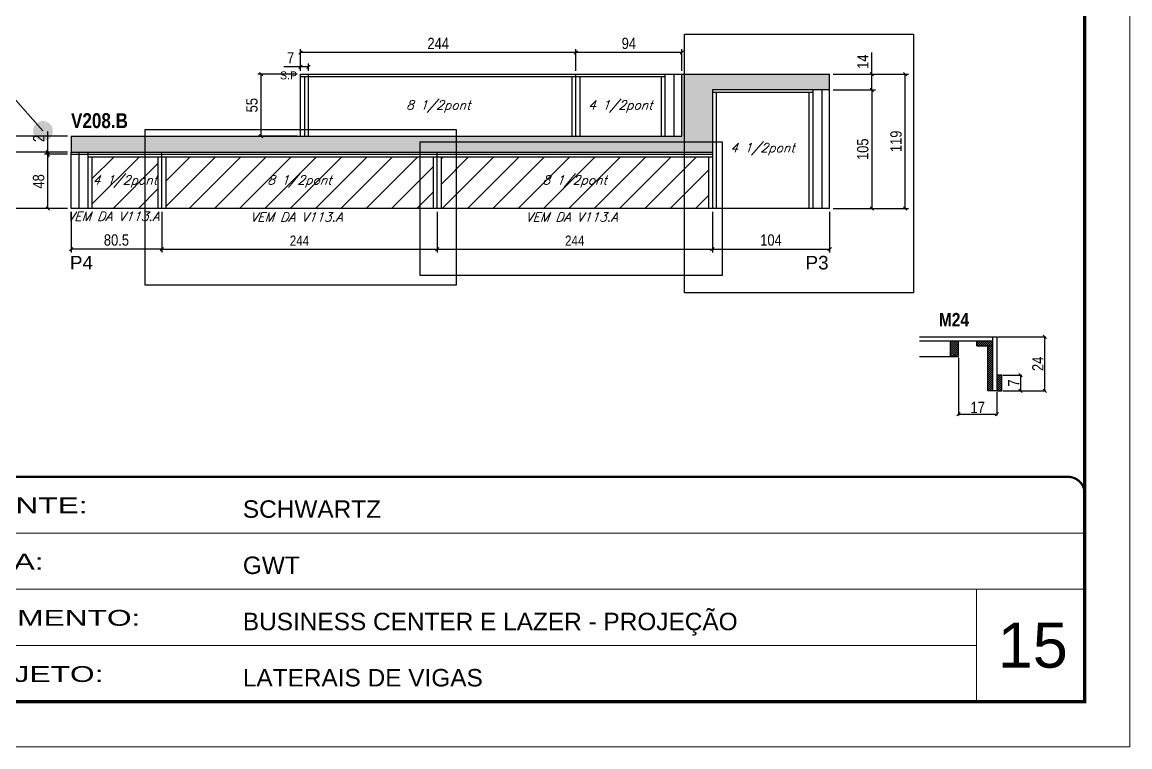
# Model space of a CAD drawing. Extents: x 2603 to 22413, y 1253 to 30260.
# Drawn here: x 6290 to 7271, y 25373 to 26015 of the extents above; entities that cross this region are included whole.
import ezdxf

# ---------------------------------------------------------------- set-up
doc = ezdxf.new("R2010")
doc.units = 0
doc.linetypes.add('CONTINUO', pattern=[0])
doc.linetypes.add('DASHED', pattern=[0.75, 0.5, -0.25])
for name, color, linetype in [('5', 5, 'Continuous'), ('COTA', 241, 'Continuous'), ('detalhes', 4, 'Continuous'), ('NOMENCLATURA', 7, 'Continuous'), ('Painéis', 200, 'Continuous'), ('SARR_2.2x10', 60, 'Continuous'), ('SARR_2.2x7', 40, 'Continuous'), ('SARR_3.5x7', 81, 'Continuous'), ('texto', 7, 'Continuous')]:
    doc.layers.add(name, color=color, linetype=linetype)
for name, color, linetype, lineweight in [('CARIMBO', 255, 'Continuous', 9), ('Folhas', 255, 'Continuous', 9), ('Hachura', 251, 'Continuous', 9), ('SARRAFO DE PRESSAO', 251, 'DASHED', 9)]:
    doc.layers.add(name, color=color, linetype=linetype, lineweight=lineweight)
doc.styles.add('ARIAL', font='arial.ttf')
doc.styles.add('COTA TECNICA', font='techl___.ttf', dxfattribs={"height": 10})
doc.styles.add('COTA TECNICA 2X', font='techl___.ttf', dxfattribs={"height": 10})
doc.styles.add('COTA TECNICA-50', font='techl___.ttf', dxfattribs={"height": 9})
doc.styles.add('Romans', font='romans.shx')
doc.styles.add('ROMAS860', font='ROMAS860.SHX')
doc.styles.get("Standard").update_dxf_attribs({"font": 'arial.ttf'})
doc.styles.add('TECNICA', font='techb___.ttf', dxfattribs={"height": 10})
doc.styles.add('Tecnologia', font='')
doc.styles.get('Tecnologia').set_extended_font_data('Forgotten Futurist')
doc.dimstyles.new('3x', dxfattribs={"dimtxt": 10, "dimasz": 5, "dimexe": 7, "dimexo": 5, "dimgap": 4, "dimtad": 1, "dimdec": 4, "dimlfac": 0.333333, "dimdsep": 46, "dimtxsty": 'Standard', "dimblk": 'DOT', "dimcen": 0.09, "dimclrd": 1, "dimclre": 1, "dimclrt": 2, "dimadec": 0, "dimazin": 2, "dimtfac": 1, "dimtdec": 4, "dimtmove": 0, "dimatfit": 3, "dimldrblk": 'DOT', "dimfxl": 1, "dimtolj": 1, "dimtzin": 0, "dimlwd": 9, "dimlwe": 9, "dimarcsym": 0})
doc.dimstyles.new('COTA PAINEL-50', dxfattribs={"dimtxt": 9, "dimasz": 3, "dimexe": 3, "dimexo": 3, "dimgap": 3, "dimtad": 1, "dimdec": 1, "dimzin": 12, "dimdsep": 46, "dimtxsty": 'COTA TECNICA-50', "dimblk1": 'OBLIQUE', "dimblk2": 'OBLIQUE', "dimsah": 1, "dimcen": 0.9, "dimclrd": 4, "dimclre": 4, "dimclrt": 240, "dimadec": 1, "dimazin": 3, "dimtfac": 1, "dimtdec": 1, "dimtmove": 0, "dimatfit": 3, "dimfxl": 1, "dimtolj": 1, "dimtzin": 12, "dimarcsym": 0})
doc.dimstyles.new('PAINEL', dxfattribs={"dimtxt": 10, "dimasz": 3, "dimexe": 3, "dimexo": 3, "dimgap": 3, "dimtad": 1, "dimdec": 1, "dimzin": 12, "dimdsep": 46, "dimtxsty": 'COTA TECNICA', "dimblk1": 'OBLIQUE', "dimblk2": 'OBLIQUE', "dimsah": 1, "dimcen": 0.9, "dimclrd": 4, "dimclre": 4, "dimclrt": 240, "dimadec": 1, "dimazin": 3, "dimtfac": 1, "dimtdec": 1, "dimtmove": 0, "dimatfit": 3, "dimfxl": 1, "dimtolj": 1, "dimtzin": 12, "dimarcsym": 0})
doc.dimstyles.new('SECAO', dxfattribs={"dimscale": 0.333333, "dimtxt": 5, "dimasz": 9, "dimexe": 3, "dimexo": 3, "dimgap": 3, "dimtad": 1, "dimdec": 1, "dimlfac": 0.5, "dimzin": 12, "dimdsep": 46, "dimtxsty": 'COTA TECNICA 2X', "dimblk1": 'OBLIQUE', "dimblk2": 'OBLIQUE', "dimsah": 1, "dimcen": 0.9, "dimclrd": 4, "dimclre": 4, "dimclrt": 240, "dimadec": 1, "dimazin": 3, "dimtfac": 1, "dimtdec": 1, "dimtmove": 0, "dimatfit": 3, "dimfxl": 1, "dimtolj": 1, "dimtzin": 12, "dimarcsym": 0})
pattern_1 = [(135, (-125400.7825, -4379.8719), (-0.883883476, -0.883883476), [])]

# ---------------------------------------------------------------- blocks, each defined once
blk = doc.blocks.new('9999999999')
at = {"color": 30, "linetype": 'CONTINUO'}
for p, q in [((98564.56, 34379.64), (99583.98, 34379.64)), ((98564.56, 34329.83), (99487.98, 34329.83)), ((99583.98, 34329.83), (99487.98, 34329.83)), ((99487.98, 34329.83), (99487.98, 34230.21)), ((98564.56, 34280.02), (99487.98, 34280.02))]:
    blk.add_line(p, q, dxfattribs=at)
at = {"color": 30, "linetype": 'CONTINUO', "const_width": 2}
blk.add_lwpolyline([(99583.98, 34230.21), (99583.98, 34414.45, 0.414214), (99568.98, 34429.45), (98228.98, 34429.45, 0.414214), (98213.98, 34414.45), (98213.98, 34245.21, 0.414214), (98228.98, 34230.21), (99583.98, 34230.21)], format="xyb", dxfattribs=at)
at = {"layer": 'Folhas'}
blk.add_lwpolyline([(98138.98, 34190.21), (99623.98, 34190.21), (99623.98, 35240.21), (98138.98, 35240.21)], close=True, dxfattribs=at)
at = {"layer": 'Folhas', "color": 30, "const_width": 3}
blk.add_lwpolyline([(98213.98, 34230.21), (99583.98, 34230.21), (99583.98, 35200.21), (98213.98, 35200.21)], close=True, dxfattribs=at)
at = {"color": 7, "linetype": 'Continuous', "ltscale": 5, "style": 'ARIAL'}
for s, height, p in [('SCHWARTZ', 15.483, (98837.68, 34393.13)), ('GWT', 15.483, (98837.68, 34343.32)), ('BUSINESS CENTER E LAZER - PROJEÇÃO', 15.4829, (98837.68, 34293.51)), ('LATERAIS DE VIGAS', 15.4829, (98837.68, 34243.7))]:
    blk.add_text(s, height=height, dxfattribs=at).set_placement(p)
at = {"layer": 'Folhas', "color": 7, "style": 'Tecnologia', "width": 1.5}
for s, p in [('CLIENTE:', (98573.65, 34397.17)), ('OBRA:', (98573.65, 34347.31)), ('PAVIMENTO:', (98573.65, 34297.5)), ('PROJETO:', (98573.65, 34247.69))]:
    blk.add_text(s, height=14, dxfattribs=at).set_placement(p)
blk = doc.blocks.new('_Oblique')
at = {"color": 0, "linetype": 'ByBlock', "lineweight": -2}
blk.add_line((-0.5, -0.5), (0.5, 0.5), dxfattribs=at)
blk = doc.blocks.new('*D2867')
at = {"layer": 'COTA', "color": 4, "lineweight": -2, "transparency": 16777216}
for p, q in [((7154.55, 25736.75), (7196.99, 25736.75)), ((7195.99, 25688.75), (7195.99, 25736.75)), ((7158.95, 25688.75), (7196.99, 25688.75))]:
    blk.add_line(p, q, dxfattribs=at)
at = {"layer": 'Defpoints', "color": 0, "transparency": 16777216}
for p in [(7153.55, 25736.75), (7195.99, 25736.75), (7157.95, 25688.75)]:
    blk.add_point(p, dxfattribs=at)
at = {"layer": 'COTA', "color": 4, "lineweight": -2, "transparency": 16777216, "xscale": 3, "yscale": 3, "zscale": 3}
for p, rotation in [((7195.99, 25736.75), 90), ((7195.99, 25688.75), 270)]:
    blk.add_blockref('_Oblique', p, dxfattribs=dict(at, rotation=rotation))
at = {"layer": 'COTA', "color": 240, "transparency": 16777216, "insert": (7189.92, 25712.75), "char_height": 10, "attachment_point": 5, "rotation": 90, "style": 'COTA TECNICA 2X'}
blk.add_mtext('\\A1;24', dxfattribs=at)
blk = doc.blocks.new('*D2868')
at = {"layer": 'COTA', "color": 4, "lineweight": -2, "transparency": 16777216}
for p, q in [((7158.95, 25702.75), (7175.64, 25702.75)), ((7174.64, 25702.75), (7174.64, 25688.75)), ((7158.95, 25688.75), (7175.64, 25688.75))]:
    blk.add_line(p, q, dxfattribs=at)
at = {"layer": 'Defpoints', "color": 0, "transparency": 16777216}
for p in [(7157.95, 25702.75), (7157.95, 25688.75), (7174.64, 25688.75)]:
    blk.add_point(p, dxfattribs=at)
at = {"layer": 'COTA', "color": 4, "lineweight": -2, "transparency": 16777216, "xscale": 3, "yscale": 3, "zscale": 3}
for p, rotation in [((7174.64, 25702.75), 90), ((7174.64, 25688.75), 270)]:
    blk.add_blockref('_Oblique', p, dxfattribs=dict(at, rotation=rotation))
at = {"layer": 'COTA', "color": 240, "transparency": 16777216, "insert": (7168.57, 25695.75), "char_height": 10, "attachment_point": 5, "rotation": 90, "style": 'COTA TECNICA 2X'}
blk.add_mtext('\\A1;7', dxfattribs=at)
blk = doc.blocks.new('*D2869')
at = {"layer": 'COTA', "color": 4, "lineweight": -2, "transparency": 16777216}
for p, q in [((7119.55, 25718.15), (7119.55, 25667.06)), ((7153.55, 25687.75), (7153.55, 25667.06)), ((7119.55, 25668.06), (7153.55, 25668.06))]:
    blk.add_line(p, q, dxfattribs=at)
at = {"layer": 'Defpoints', "color": 0, "transparency": 16777216}
for p in [(7119.55, 25719.15), (7153.55, 25688.75), (7153.55, 25668.06)]:
    blk.add_point(p, dxfattribs=at)
at = {"layer": 'COTA', "color": 4, "lineweight": -2, "transparency": 16777216, "xscale": 3, "yscale": 3, "zscale": 3, "rotation": 180}
blk.add_blockref('_Oblique', (7119.55, 25668.06), dxfattribs=at)
at = {"layer": 'COTA', "color": 4, "lineweight": -2, "transparency": 16777216, "xscale": 3, "yscale": 3, "zscale": 3}
blk.add_blockref('_Oblique', (7153.55, 25668.06), dxfattribs=at)
at = {"layer": 'COTA', "color": 240, "transparency": 16777216, "insert": (7136.55, 25674.13), "char_height": 10, "attachment_point": 5, "style": 'COTA TECNICA 2X'}
blk.add_mtext('\\A1;17', dxfattribs=at)
blk = doc.blocks.new('*D535')
at = {"layer": 'COTA', "color": 4, "linetype": 'ByBlock', "lineweight": -2, "transparency": 16777216}
for p, q in [((6413.36, 25847.4), (6413.36, 25811.31)), ((6657.36, 25847.4), (6657.36, 25811.31)), ((6413.36, 25814.31), (6657.36, 25814.31))]:
    blk.add_line(p, q, dxfattribs=at)
at = {"layer": 'Defpoints', "color": 0, "linetype": 'ByBlock', "transparency": 16777216}
for p in [(6413.36, 25850.4), (6657.36, 25850.4), (6657.36, 25814.31)]:
    blk.add_point(p, dxfattribs=at)
at = {"layer": 'COTA', "color": 4, "linetype": 'ByBlock', "lineweight": -2, "transparency": 16777216, "xscale": 3, "yscale": 3, "zscale": 3, "rotation": 180}
blk.add_blockref('_Oblique', (6413.36, 25814.31), dxfattribs=at)
at = {"layer": 'COTA', "color": 4, "linetype": 'ByBlock', "lineweight": -2, "transparency": 16777216, "xscale": 3, "yscale": 3, "zscale": 3}
blk.add_blockref('_Oblique', (6657.36, 25814.31), dxfattribs=at)
at = {"layer": 'COTA', "color": 240, "linetype": 'ByBlock', "transparency": 16777216, "insert": (6535.36, 25821.88), "char_height": 9, "attachment_point": 5, "style": 'COTA TECNICA-50'}
blk.add_mtext('\\A1;244', dxfattribs=at)
blk = doc.blocks.new('*D2871')
at = {"layer": 'COTA', "color": 4, "linetype": 'ByBlock', "lineweight": -2, "transparency": 16777216}
for p, q in [((6657.36, 25847.4), (6657.36, 25811.31)), ((6901.36, 25847.4), (6901.36, 25811.31)), ((6657.36, 25814.31), (6901.36, 25814.31))]:
    blk.add_line(p, q, dxfattribs=at)
at = {"layer": 'Defpoints', "color": 0, "linetype": 'ByBlock', "transparency": 16777216}
for p in [(6657.36, 25850.4), (6901.36, 25850.4), (6901.36, 25814.31)]:
    blk.add_point(p, dxfattribs=at)
at = {"layer": 'COTA', "color": 4, "linetype": 'ByBlock', "lineweight": -2, "transparency": 16777216, "xscale": 3, "yscale": 3, "zscale": 3, "rotation": 180}
blk.add_blockref('_Oblique', (6657.36, 25814.31), dxfattribs=at)
at = {"layer": 'COTA', "color": 4, "linetype": 'ByBlock', "lineweight": -2, "transparency": 16777216, "xscale": 3, "yscale": 3, "zscale": 3}
blk.add_blockref('_Oblique', (6901.36, 25814.31), dxfattribs=at)
at = {"layer": 'COTA', "color": 240, "linetype": 'ByBlock', "transparency": 16777216, "insert": (6779.36, 25821.88), "char_height": 9, "attachment_point": 5, "style": 'COTA TECNICA-50'}
blk.add_mtext('\\A1;244', dxfattribs=at)
blk = doc.blocks.new('*D2872')
at = {"layer": 'COTA', "color": 4, "linetype": 'ByBlock', "lineweight": -2, "transparency": 16777216}
for p, q in [((6332.86, 25847.4), (6332.86, 25811.31)), ((6413.36, 25847.4), (6413.36, 25811.31)), ((6413.36, 25814.31), (6332.86, 25814.31))]:
    blk.add_line(p, q, dxfattribs=at)
at = {"layer": 'Defpoints', "color": 0, "linetype": 'ByBlock', "transparency": 16777216}
for p in [(6332.86, 25850.4), (6413.36, 25850.4), (6332.86, 25814.31)]:
    blk.add_point(p, dxfattribs=at)
at = {"layer": 'COTA', "color": 4, "linetype": 'ByBlock', "lineweight": -2, "transparency": 16777216, "xscale": 3, "yscale": 3, "zscale": 3, "rotation": 180}
blk.add_blockref('_Oblique', (6332.86, 25814.31), dxfattribs=at)
at = {"layer": 'COTA', "color": 4, "linetype": 'ByBlock', "lineweight": -2, "transparency": 16777216, "xscale": 3, "yscale": 3, "zscale": 3}
blk.add_blockref('_Oblique', (6413.36, 25814.31), dxfattribs=at)
at = {"layer": 'COTA', "color": 240, "linetype": 'ByBlock', "transparency": 16777216, "insert": (6373.11, 25822.44), "char_height": 10, "attachment_point": 5, "style": 'COTA TECNICA'}
blk.add_mtext('\\A1;80.5', dxfattribs=at)
blk = doc.blocks.new('*D2873')
at = {"layer": 'COTA', "color": 4, "linetype": 'ByBlock', "lineweight": -2, "transparency": 16777216}
for p, q in [((6901.36, 25847.4), (6901.36, 25811.31)), ((7005.36, 25847.4), (7005.36, 25811.31)), ((6901.36, 25814.31), (7005.36, 25814.31))]:
    blk.add_line(p, q, dxfattribs=at)
at = {"layer": 'Defpoints', "color": 0, "linetype": 'ByBlock', "transparency": 16777216}
for p in [(6901.36, 25850.4), (7005.36, 25850.4), (7005.36, 25814.31)]:
    blk.add_point(p, dxfattribs=at)
at = {"layer": 'COTA', "color": 4, "linetype": 'ByBlock', "lineweight": -2, "transparency": 16777216, "xscale": 3, "yscale": 3, "zscale": 3, "rotation": 180}
blk.add_blockref('_Oblique', (6901.36, 25814.31), dxfattribs=at)
at = {"layer": 'COTA', "color": 4, "linetype": 'ByBlock', "lineweight": -2, "transparency": 16777216, "xscale": 3, "yscale": 3, "zscale": 3}
blk.add_blockref('_Oblique', (7005.36, 25814.31), dxfattribs=at)
at = {"layer": 'COTA', "color": 240, "linetype": 'ByBlock', "transparency": 16777216, "insert": (6953.36, 25822.41), "char_height": 10, "attachment_point": 5, "style": 'COTA TECNICA'}
blk.add_mtext('\\A1;104', dxfattribs=at)
blk = doc.blocks.new('*D2874')
at = {"layer": 'COTA', "color": 4, "linetype": 'ByBlock', "lineweight": -2, "transparency": 16777216}
for p, q in [((7008.36, 25955.4), (7045.86, 25955.4)), ((7042.86, 25955.4), (7042.86, 25850.4)), ((7008.36, 25850.4), (7045.86, 25850.4))]:
    blk.add_line(p, q, dxfattribs=at)
at = {"layer": 'Defpoints', "color": 0, "linetype": 'ByBlock', "transparency": 16777216}
for p in [(7005.36, 25955.4), (7005.36, 25850.4), (7042.86, 25850.4)]:
    blk.add_point(p, dxfattribs=at)
at = {"layer": 'COTA', "color": 4, "linetype": 'ByBlock', "lineweight": -2, "transparency": 16777216, "xscale": 3, "yscale": 3, "zscale": 3}
for p, rotation in [((7042.86, 25955.4), 90), ((7042.86, 25850.4), 270)]:
    blk.add_blockref('_Oblique', p, dxfattribs=dict(at, rotation=rotation))
at = {"layer": 'COTA', "color": 240, "linetype": 'ByBlock', "transparency": 16777216, "insert": (7034.75, 25902.9), "char_height": 10, "attachment_point": 5, "rotation": 90, "style": 'COTA TECNICA'}
blk.add_mtext('\\A1;105', dxfattribs=at)
blk = doc.blocks.new('*D2875')
at = {"layer": 'COTA', "color": 4, "linetype": 'ByBlock', "lineweight": -2, "transparency": 16777216}
for p, q in [((7042.86, 25969.4), (7042.86, 25988.51)), ((7008.36, 25969.4), (7045.86, 25969.4)), ((7042.86, 25955.4), (7042.86, 25969.4)), ((7008.36, 25955.4), (7045.86, 25955.4))]:
    blk.add_line(p, q, dxfattribs=at)
at = {"layer": 'Defpoints', "color": 0, "linetype": 'ByBlock', "transparency": 16777216}
for p in [(7005.36, 25969.4), (7042.86, 25969.4), (7005.36, 25955.4)]:
    blk.add_point(p, dxfattribs=at)
at = {"layer": 'COTA', "color": 4, "linetype": 'ByBlock', "lineweight": -2, "transparency": 16777216, "xscale": 3, "yscale": 3, "zscale": 3}
for p, rotation in [((7042.86, 25969.4), 90), ((7042.86, 25955.4), 270)]:
    blk.add_blockref('_Oblique', p, dxfattribs=dict(at, rotation=rotation))
at = {"layer": 'COTA', "color": 240, "linetype": 'ByBlock', "transparency": 16777216, "insert": (7034.79, 25980.46), "char_height": 10, "attachment_point": 5, "rotation": 90, "style": 'COTA TECNICA'}
blk.add_mtext('\\A1;14', dxfattribs=at)
blk = doc.blocks.new('*D2876')
at = {"layer": 'COTA', "color": 4, "linetype": 'ByBlock', "lineweight": -2, "transparency": 16777216}
for p, q in [((7008.36, 25969.4), (7075.28, 25969.4)), ((7072.28, 25850.4), (7072.28, 25969.4)), ((7008.36, 25850.4), (7075.28, 25850.4))]:
    blk.add_line(p, q, dxfattribs=at)
at = {"layer": 'Defpoints', "color": 0, "linetype": 'ByBlock', "transparency": 16777216}
for p in [(7005.36, 25969.4), (7072.28, 25969.4), (7005.36, 25850.4)]:
    blk.add_point(p, dxfattribs=at)
at = {"layer": 'COTA', "color": 4, "linetype": 'ByBlock', "lineweight": -2, "transparency": 16777216, "xscale": 3, "yscale": 3, "zscale": 3}
for p, rotation in [((7072.28, 25969.4), 90), ((7072.28, 25850.4), 270)]:
    blk.add_blockref('_Oblique', p, dxfattribs=dict(at, rotation=rotation))
at = {"layer": 'COTA', "color": 240, "linetype": 'ByBlock', "transparency": 16777216, "insert": (7064.19, 25909.9), "char_height": 10, "attachment_point": 5, "rotation": 90, "style": 'COTA TECNICA'}
blk.add_mtext('\\A1;119', dxfattribs=at)
blk = doc.blocks.new('*D2254')
at = {"layer": 'COTA', "color": 4, "linetype": 'ByBlock', "lineweight": -2, "transparency": 16777216}
for p, q in [((6780.36, 25972.4), (6780.36, 25991.55)), ((6874.36, 25988.55), (6780.36, 25988.55)), ((6874.36, 25972.4), (6874.36, 25991.55))]:
    blk.add_line(p, q, dxfattribs=at)
at = {"layer": 'Defpoints', "color": 0, "linetype": 'ByBlock', "transparency": 16777216}
for p in [(6780.36, 25988.55), (6780.36, 25969.4), (6874.36, 25969.4)]:
    blk.add_point(p, dxfattribs=at)
at = {"layer": 'COTA', "color": 4, "linetype": 'ByBlock', "lineweight": -2, "transparency": 16777216, "xscale": 3, "yscale": 3, "zscale": 3, "rotation": 180}
blk.add_blockref('_Oblique', (6780.36, 25988.55), dxfattribs=at)
at = {"layer": 'COTA', "color": 4, "linetype": 'ByBlock', "lineweight": -2, "transparency": 16777216, "xscale": 3, "yscale": 3, "zscale": 3}
blk.add_blockref('_Oblique', (6874.36, 25988.55), dxfattribs=at)
at = {"layer": 'COTA', "color": 240, "linetype": 'ByBlock', "transparency": 16777216, "insert": (6827.36, 25996.65), "char_height": 10, "attachment_point": 5, "style": 'COTA TECNICA'}
blk.add_mtext('\\A1;94', dxfattribs=at)
blk = doc.blocks.new('*D2255')
at = {"layer": 'COTA', "color": 4, "linetype": 'ByBlock', "lineweight": -2, "transparency": 16777216}
for p, q in [((6536.36, 25972.4), (6536.36, 25991.55)), ((6780.36, 25988.55), (6536.36, 25988.55)), ((6780.36, 25972.4), (6780.36, 25991.55))]:
    blk.add_line(p, q, dxfattribs=at)
at = {"layer": 'Defpoints', "color": 0, "linetype": 'ByBlock', "transparency": 16777216}
for p in [(6536.36, 25988.55), (6536.36, 25969.4), (6780.36, 25969.4)]:
    blk.add_point(p, dxfattribs=at)
at = {"layer": 'COTA', "color": 4, "linetype": 'ByBlock', "lineweight": -2, "transparency": 16777216, "xscale": 3, "yscale": 3, "zscale": 3, "rotation": 180}
blk.add_blockref('_Oblique', (6536.36, 25988.55), dxfattribs=at)
at = {"layer": 'COTA', "color": 4, "linetype": 'ByBlock', "lineweight": -2, "transparency": 16777216, "xscale": 3, "yscale": 3, "zscale": 3}
blk.add_blockref('_Oblique', (6780.36, 25988.55), dxfattribs=at)
at = {"layer": 'COTA', "color": 240, "linetype": 'ByBlock', "transparency": 16777216, "insert": (6658.36, 25996.62), "char_height": 10, "attachment_point": 5, "style": 'COTA TECNICA'}
blk.add_mtext('\\A1;244', dxfattribs=at)
blk = doc.blocks.new('*D2256')
at = {"layer": 'COTA', "color": 4, "linetype": 'ByBlock', "lineweight": -2, "transparency": 16777216}
for p, q in [((6536.36, 25975.8), (6521.63, 25975.8)), ((6536.36, 25972.4), (6536.36, 25978.8)), ((6543.36, 25975.8), (6536.36, 25975.8)), ((6543.36, 25972.4), (6543.36, 25978.8))]:
    blk.add_line(p, q, dxfattribs=at)
at = {"layer": 'Defpoints', "color": 0, "linetype": 'ByBlock', "transparency": 16777216}
for p in [(6536.36, 25975.8), (6536.36, 25969.4), (6543.36, 25969.4)]:
    blk.add_point(p, dxfattribs=at)
at = {"layer": 'COTA', "color": 4, "linetype": 'ByBlock', "lineweight": -2, "transparency": 16777216, "xscale": 3, "yscale": 3, "zscale": 3, "rotation": 180}
blk.add_blockref('_Oblique', (6536.36, 25975.8), dxfattribs=at)
at = {"layer": 'COTA', "color": 4, "linetype": 'ByBlock', "lineweight": -2, "transparency": 16777216, "xscale": 3, "yscale": 3, "zscale": 3}
blk.add_blockref('_Oblique', (6543.36, 25975.8), dxfattribs=at)
at = {"layer": 'COTA', "color": 240, "linetype": 'ByBlock', "transparency": 16777216, "insert": (6527.5, 25983.87), "char_height": 10, "attachment_point": 5, "style": 'COTA TECNICA'}
blk.add_mtext('\\A1;7', dxfattribs=at)
blk = doc.blocks.new('*D2257')
at = {"layer": 'COTA', "color": 4, "linetype": 'ByBlock', "lineweight": -2, "transparency": 16777216}
for p, q in [((6533.36, 25969.4), (6498.37, 25969.4)), ((6501.37, 25914.4), (6501.37, 25969.4)), ((6533.36, 25914.4), (6498.37, 25914.4))]:
    blk.add_line(p, q, dxfattribs=at)
at = {"layer": 'Defpoints', "color": 0, "linetype": 'ByBlock', "transparency": 16777216}
for p in [(6501.37, 25969.4), (6536.36, 25969.4), (6536.36, 25914.4)]:
    blk.add_point(p, dxfattribs=at)
at = {"layer": 'COTA', "color": 4, "linetype": 'ByBlock', "lineweight": -2, "transparency": 16777216, "xscale": 3, "yscale": 3, "zscale": 3}
for p, rotation in [((6501.37, 25969.4), 90), ((6501.37, 25914.4), 270)]:
    blk.add_blockref('_Oblique', p, dxfattribs=dict(at, rotation=rotation))
at = {"layer": 'COTA', "color": 240, "linetype": 'ByBlock', "transparency": 16777216, "insert": (6493.26, 25941.9), "char_height": 10, "attachment_point": 5, "rotation": 90, "style": 'COTA TECNICA'}
blk.add_mtext('\\A1;55', dxfattribs=at)
blk = doc.blocks.new('*D1617')
at = {"layer": 'COTA', "color": 4, "linetype": 'ByBlock', "lineweight": -2, "transparency": 16777216}
for p, q in [((6329.86, 25900.4), (6278.89, 25900.4)), ((6281.89, 25900.4), (6281.89, 25850.4)), ((6329.86, 25850.4), (6278.89, 25850.4))]:
    blk.add_line(p, q, dxfattribs=at)
at = {"layer": 'Defpoints', "color": 0, "linetype": 'ByBlock', "transparency": 16777216}
for p in [(6332.86, 25900.4), (6281.89, 25850.4), (6332.86, 25850.4)]:
    blk.add_point(p, dxfattribs=at)
at = {"layer": 'COTA', "color": 4, "linetype": 'ByBlock', "lineweight": -2, "transparency": 16777216, "xscale": 3, "yscale": 3, "zscale": 3}
for p, rotation in [((6281.89, 25900.4), 90), ((6281.89, 25850.4), 270)]:
    blk.add_blockref('_Oblique', p, dxfattribs=dict(at, rotation=rotation))
at = {"layer": 'COTA', "color": 240, "linetype": 'ByBlock', "transparency": 16777216, "insert": (6273.78, 25875.4), "char_height": 10, "attachment_point": 5, "rotation": 90, "style": 'COTA TECNICA'}
blk.add_mtext('\\A1;50', dxfattribs=at)
blk = doc.blocks.new('*D1618')
at = {"layer": 'COTA', "color": 4, "linetype": 'ByBlock', "lineweight": -2, "transparency": 16777216}
for p, q in [((6281.89, 25914.4), (6281.89, 25933.51)), ((6329.86, 25914.4), (6278.89, 25914.4)), ((6281.89, 25900.4), (6281.89, 25914.4)), ((6329.86, 25900.4), (6278.89, 25900.4))]:
    blk.add_line(p, q, dxfattribs=at)
at = {"layer": 'Defpoints', "color": 0, "linetype": 'ByBlock', "transparency": 16777216}
for p in [(6281.89, 25914.4), (6332.86, 25914.4), (6332.86, 25900.4)]:
    blk.add_point(p, dxfattribs=at)
at = {"layer": 'COTA', "color": 4, "linetype": 'ByBlock', "lineweight": -2, "transparency": 16777216, "xscale": 3, "yscale": 3, "zscale": 3}
for p, rotation in [((6281.89, 25914.4), 90), ((6281.89, 25900.4), 270)]:
    blk.add_blockref('_Oblique', p, dxfattribs=dict(at, rotation=rotation))
at = {"layer": 'COTA', "color": 240, "linetype": 'ByBlock', "transparency": 16777216, "insert": (6273.82, 25925.46), "char_height": 10, "attachment_point": 5, "rotation": 90, "style": 'COTA TECNICA'}
blk.add_mtext('\\A1;14', dxfattribs=at)
blk = doc.blocks.new('*D1595')
at = {"layer": 'COTA', "color": 4, "linetype": 'ByBlock', "lineweight": -2, "transparency": 16777216}
for p, q in [((6329.86, 25898.4), (6309.25, 25898.4)), ((6312.25, 25850.4), (6312.25, 25898.4)), ((6329.86, 25850.4), (6309.25, 25850.4))]:
    blk.add_line(p, q, dxfattribs=at)
at = {"layer": 'Defpoints', "color": 0, "linetype": 'ByBlock', "transparency": 16777216}
for p in [(6312.25, 25898.4), (6332.86, 25898.4), (6332.86, 25850.4)]:
    blk.add_point(p, dxfattribs=at)
at = {"layer": 'COTA', "color": 4, "linetype": 'ByBlock', "lineweight": -2, "transparency": 16777216, "xscale": 3, "yscale": 3, "zscale": 3}
for p, rotation in [((6312.25, 25898.4), 90), ((6312.25, 25850.4), 270)]:
    blk.add_blockref('_Oblique', p, dxfattribs=dict(at, rotation=rotation))
at = {"layer": 'COTA', "color": 240, "linetype": 'ByBlock', "transparency": 16777216, "insert": (6304.15, 25874.4), "char_height": 10, "attachment_point": 5, "rotation": 90, "style": 'COTA TECNICA'}
blk.add_mtext('\\A1;48', dxfattribs=at)
blk = doc.blocks.new('*D1596')
at = {"layer": 'COTA', "color": 4, "linetype": 'ByBlock', "lineweight": -2, "transparency": 16777216}
for p, q in [((6312.25, 25900.4), (6312.25, 25918.51)), ((6329.86, 25900.4), (6309.25, 25900.4)), ((6329.86, 25898.4), (6309.25, 25898.4)), ((6312.25, 25898.4), (6312.25, 25900.4)), ((6312.25, 25898.4), (6312.25, 25895.4))]:
    blk.add_line(p, q, dxfattribs=at)
at = {"layer": 'Defpoints', "color": 0, "linetype": 'ByBlock', "transparency": 16777216}
for p in [(6312.25, 25900.4), (6332.86, 25900.4), (6332.86, 25898.4)]:
    blk.add_point(p, dxfattribs=at)
at = {"layer": 'COTA', "color": 4, "linetype": 'ByBlock', "lineweight": -2, "transparency": 16777216, "xscale": 3, "yscale": 3, "zscale": 3}
for p, rotation in [((6312.25, 25900.4), 270), ((6312.25, 25898.4), 90)]:
    blk.add_blockref('_Oblique', p, dxfattribs=dict(at, rotation=rotation))
at = {"layer": 'COTA', "color": 240, "linetype": 'ByBlock', "transparency": 16777216, "insert": (6304.25, 25912.45), "char_height": 10, "attachment_point": 5, "rotation": 90, "style": 'COTA TECNICA'}
blk.add_mtext('\\A1;2', dxfattribs=at)
blk = doc.blocks.new('_Dot')
at = {"color": 0, "linetype": 'ByBlock', "lineweight": -2}
blk.add_line((-0.5, 0), (-1, 0), dxfattribs=at)
at = {"color": 0, "linetype": 'ByBlock', "const_width": 0.5}
blk.add_lwpolyline([(-0.25, 0, 1), (0.25, 0, 1)], format="xyb", close=True, dxfattribs=at)

msp = doc.modelspace()

# ---------------------------------------------------------------- hatches: boundary and pattern name
at = {"layer": 'COTA', "linetype": 'ByBlock'}
h = msp.add_hatch(dxfattribs=at)
h.set_pattern_fill('AR-CONC', color=256, scale=0.03)
h.set_pattern_definition([(50, (-126418.0314, -5371.0305), (5.46554007, -0.47817257), [0.5715, -6.2865]), (355, (-126418.0314, -5371.0305), (-1.05730264, 5.73170536), [0.4572, -5.02921753]), (100.4514447, (-126417.576, -5371.0704), (4.40823741, 5.25353256), [0.48570026, -5.34270734]), (46.1842, (-126418.0314, -5369.5065), (8.13237123, -1.26126984), [0.85725, -9.42975]), (96.6355576, (-126417.354, -5369.612), (7.122124, 7.42278374), [0.7285507, -8.01406824]), (351.184151, (-126418.031, -5369.5065), (7.122124, 7.42278374), [0.685799, -7.54379196]), (21, (-126417.2694, -5369.8875), (4.54843174, -3.06795595), [0.5715, -6.2865]), (326, (-126417.2694, -5369.8875), (1.85406085, 5.52563898), [0.4572, -5.0292]), (71.451445, (-126416.8904, -5370.143), (6.40249258, 2.45768307), [0.48570026, -5.34269813]), (37.5, (-126418.0314, -5371.0305), (0.092658098, 2.536651166), [0, -4.96824, 0, -5.1054, 0, -5.04825]), (7.5, (-126418.0314, -5371.0305), (2.004589875, 3.005417245), [0, -2.91084, 0, -4.85394, 0, -1.92405]), (327.5, (-126419.7307, -5371.0305), (4.067717855, -0.17186232), [0, -1.905, 0, -5.9436, 0, -7.8867]), (317.5, (-126420.4927, -5371.0305), (4.44387544, 0.76279473), [0, -2.4765, 0, -3.94716, 0, -5.6007])])
h.paths.add_polyline_path([(6901.36, 25955.4), (7005.36, 25955.4), (7005.36, 25969.4), (6874.36, 25969.4), (6874.36, 25914.4), (6536.36, 25914.4), (6332.86, 25914.4), (6332.86, 25900.4), (6901.36, 25900.4)])
at = {"layer": 'Hachura', "linetype": 'ByBlock'}
h = msp.add_hatch(dxfattribs=at)
h.set_pattern_fill('ANSI31', color=256, scale=5)
h.set_pattern_definition([(45, (-126418.031, -5371.03), (-11.2253202, 11.2253202), [])])
h.paths.add_polyline_path([(6351.36, 25896.2), (6351.36, 25850.4), (6409.86, 25850.4), (6409.86, 25896.2)])
h.paths.add_polyline_path([(6416.86, 25896.2), (6416.86, 25850.4), (6653.86, 25850.4), (6653.86, 25896.2)])
h.paths.add_polyline_path([(6660.86, 25896.2), (6660.86, 25850.4), (6897.86, 25850.4), (6897.86, 25896.2)])
at = {"layer": 'SARR_2.2x10'}
h = msp.add_hatch(dxfattribs=at)
h.set_pattern_fill('ANSI31', color=256, scale=10, angle=90)
h.set_pattern_definition([(135, (-125401.1825, -4363.8719), (-0.883883476, -0.883883476), [])])
h.paths.add_polyline_path([(7119.55, 25733.15), (7112.55, 25733.15), (7112.55, 25719.15), (7119.55, 25719.15)])
h = msp.add_hatch(dxfattribs=at)
h.set_pattern_fill('ANSI31', color=256, scale=10, angle=90)
h.set_pattern_definition([(135, (-125400.7825, -4363.8719), (-0.883883476, -0.883883476), [])])
h.paths.add_polyline_path([(7135.95, 25733.15), (7135.95, 25728.75), (7149.95, 25728.75), (7149.95, 25733.15)])
h = msp.add_hatch(dxfattribs=at)
h.set_pattern_fill('ANSI31', color=256, scale=10, angle=90)
h.set_pattern_definition(pattern_1)
h.paths.add_polyline_path([(7145.55, 25688.75), (7149.95, 25688.75), (7149.95, 25728.75), (7145.55, 25728.75)])
h = msp.add_hatch(dxfattribs=at)
h.set_pattern_fill('ANSI31', color=256, scale=10, angle=90)
h.set_pattern_definition(pattern_1)
h.paths.add_polyline_path([(7157.95, 25702.75), (7153.55, 25702.75), (7153.55, 25688.75), (7157.95, 25688.75)])

# ---------------------------------------------------------------- linework, layer by layer
at = {"layer": 'COTA', "linetype": 'ByBlock'}
for p, q in [((6874.36, 25969.4), (7005.36, 25969.4)), ((7005.36, 25955.4), (7005.36, 25969.4)), ((6332.86, 25914.4), (6332.86, 25900.4)), ((6332.86, 25914.4), (6536.36, 25914.4))]:
    msp.add_line(p, q, dxfattribs=at)
at = {"layer": 'COTA'}
for points in [[(6876.7, 26004.98), (7079.66, 26004.98), (7079.66, 25775.72), (6876.7, 25775.72)], [(6398.61, 25920.26), (6674.15, 25920.26), (6674.15, 25782.51), (6398.61, 25782.51)], [(6642.49, 25909.37), (6910.21, 25909.37), (6910.21, 25791.11), (6642.49, 25791.11)]]:
    msp.add_lwpolyline(points, close=True, dxfattribs=at)
at = {"layer": 'Painéis', "linetype": 'Continuous'}
for p, q in [((6536.36, 25914.4), (6536.36, 25969.4)), ((6536.36, 25969.4), (6874.36, 25969.4)), ((6780.36, 25914.4), (6780.36, 25969.4)), ((6874.36, 25914.4), (6874.36, 25969.4)), ((6901.36, 25955.4), (6901.36, 25850.4)), ((7005.36, 25955.4), (6901.36, 25955.4)), ((7005.36, 25850.4), (7005.36, 25955.4)), ((6536.36, 25914.4), (6874.36, 25914.4)), ((6332.86, 25850.4), (6332.86, 25900.4)), ((6332.86, 25900.4), (6901.36, 25900.4)), ((6332.86, 25898.4), (6901.36, 25898.4)), ((6413.36, 25850.4), (6413.36, 25900.4)), ((6657.36, 25850.4), (6657.36, 25900.4)), ((7005.36, 25850.4), (6332.86, 25850.4)), ((7084.99, 25736.75), (7153.55, 25736.75)), ((7149.95, 25688.75), (7149.95, 25736.75)), ((7153.55, 25736.75), (7153.55, 25688.75)), ((7084.99, 25733.15), (7149.95, 25733.15)), ((7153.55, 25688.75), (7149.95, 25688.75))]:
    msp.add_line(p, q, dxfattribs=at)
at = {"layer": 'SARR_2.2x10'}
for p, q in [((7112.55, 25719.15), (7112.55, 25733.15)), ((7119.55, 25719.15), (7119.55, 25733.15)), ((7135.95, 25728.75), (7135.95, 25733.15)), ((7135.95, 25728.75), (7149.95, 25728.75)), ((7145.55, 25688.75), (7145.55, 25728.75)), ((7084.99, 25719.15), (7119.55, 25719.15)), ((7157.95, 25702.75), (7153.55, 25702.75)), ((7157.95, 25688.75), (7157.95, 25702.75)), ((7149.95, 25688.75), (7145.55, 25688.75)), ((7153.55, 25688.75), (7157.95, 25688.75))]:
    msp.add_line(p, q, dxfattribs=at)
at = {"layer": 'SARR_2.2x7', "linetype": 'Continuous'}
for p, q in [((6536.36, 25967.2), (6780.36, 25967.2)), ((6543.36, 25914.4), (6543.36, 25969.4)), ((6780.36, 25967.2), (6859.36, 25967.2)), ((6867.36, 25969.4), (6867.36, 25914.4)), ((6990.36, 25953.2), (6901.36, 25953.2)), ((6998.36, 25955.4), (6998.36, 25850.4)), ((6339.86, 25900.4), (6339.86, 25850.4)), ((6347.86, 25896.2), (6413.36, 25896.2)), ((6413.36, 25896.2), (6657.36, 25896.2)), ((6657.36, 25896.2), (6901.36, 25896.2))]:
    msp.add_line(p, q, dxfattribs=at)
at = {"layer": 'SARR_3.5x7'}
for p, q in [((6539.86, 25967.2), (6539.86, 25914.4)), ((6776.86, 25967.2), (6776.86, 25914.4)), ((6783.86, 25967.2), (6783.86, 25914.4)), ((6855.86, 25967.2), (6855.86, 25914.4)), ((6859.36, 25969.4), (6859.36, 25914.4)), ((6904.86, 25953.2), (6904.86, 25850.4)), ((6986.86, 25953.2), (6986.86, 25850.4)), ((6990.36, 25955.4), (6990.36, 25850.4)), ((6347.86, 25900.4), (6347.86, 25850.4)), ((6351.36, 25896.2), (6351.36, 25850.4)), ((6409.86, 25896.2), (6409.86, 25850.4)), ((6416.86, 25896.2), (6416.86, 25850.4)), ((6653.86, 25896.2), (6653.86, 25850.4)), ((6660.86, 25896.2), (6660.86, 25850.4)), ((6897.86, 25896.2), (6897.86, 25850.4))]:
    msp.add_line(p, q, dxfattribs=at)

# ---------------------------------------------------------------- block references
at = {"layer": 'SARRAFO DE PRESSAO', "color": 6, "linetype": 'ByBlock'}
msp.add_blockref('9999999999', (-92352.51, -8816.76), dxfattribs=at)

# ---------------------------------------------------------------- texts
at = {"layer": '5', "linetype": 'Continuous'}
for s, p in [('P4', (6331.85, 25796.41)), ('P3', (6983.94, 25796.41))]:
    msp.add_text(s, height=12, rotation=359.99996, dxfattribs=at).set_placement(p)
at = {"layer": 'CARIMBO', "style": 'ARIAL'}
msp.add_text('15', height=40, dxfattribs=at).set_placement((7154.33, 25443.59))
at = {"layer": 'detalhes', "insert": (7102.16, 25757.85), "char_height": 12, "attachment_point": 1, "style": 'TECNICA'}
msp.add_mtext_dynamic_manual_height_columns('M24', width=87.1848, gutter_width=1, heights=[0], dxfattribs=at)
at = {"layer": 'NOMENCLATURA', "style": 'TECNICA'}
msp.add_text('V208.B', height=13.2, dxfattribs=at).set_placement((6332.86, 25921.63))
at = {"layer": 'texto', "color": 4, "insert": (6525.66, 25968.3), "char_height": 7, "attachment_point": 5, "style": 'ROMAS860'}
msp.add_mtext('S.P', dxfattribs=at)
at = {"layer": 'texto', "color": 2, "char_height": 8, "attachment_point": 5, "style": 'Romans'}
for s, insert in [('{\\Q19;\\C256;8 1/2pont}', (6658.36, 25940.8)), ('{\\Q19;\\C256;4 1/2pont}', (6819.86, 25940.8)), ('{\\Q19;\\C256;4 1/2pont}', (6945.86, 25902.9)), ('{\\Q19;\\C256;4 1/2pont}', (6380.61, 25874.4)), ('{\\Q19;\\C256;8 1/2pont}', (6535.36, 25874.4)), ('{\\Q19;\\C256;8 1/2pont}', (6779.36, 25874.4)), ('{\\Q19;\\C256;VEM DA V113.A}', (6370.36, 25843.49)), ('{\\Q19;\\C256;VEM DA V113.A}', (6532.61, 25842.92)), ('{\\Q19;\\C256;VEM DA V113.A}', (6776.61, 25842.92))]:
    msp.add_mtext(s, dxfattribs=dict(at, insert=insert))

# ---------------------------------------------------------------- dimensions: what is measured, and where the dimension line sits
at = {"layer": 'COTA', "linetype": 'ByBlock'}
for base, p1, p2, dimstyle, override, picture, middle in [((6536.36, 25988.55), (6780.36, 25969.4), (6536.36, 25969.4), 'PAINEL', {"dimtmove": 1}, '*D2255', (6658.36, 25996.62)), ((6901.36, 25814.31), (6657.36, 25850.4), (6901.36, 25850.4), 'COTA PAINEL-50', {"dimarcsym": 1}, '*D2871', (6779.36, 25821.88))]:
    dim = msp.add_linear_dim(base=base, p1=p1, p2=p2, dimstyle=dimstyle, override=override, dxfattribs=at)
    dim.commit()
    dim.dimension.update_dxf_attribs({"geometry": picture, "text_midpoint": middle})
for base, p1, p2, picture, middle in [((6780.36, 25988.55), (6874.36, 25969.4), (6780.36, 25969.4), '*D2254', (6827.36, 25996.65)), ((6536.36, 25975.8), (6543.36, 25969.4), (6536.36, 25969.4), '*D2256', (6527.5, 25983.87)), ((7005.36, 25814.31), (6901.36, 25850.4), (7005.36, 25850.4), '*D2873', (6953.36, 25822.41))]:
    dim = msp.add_linear_dim(base=base, p1=p1, p2=p2, dimstyle='PAINEL', dxfattribs=at)
    dim.commit()
    dim.dimension.update_dxf_attribs({"geometry": picture, "text_midpoint": middle})
for base, p1, p2, angle, picture, middle in [((7042.86, 25969.4), (7005.36, 25955.4), (7005.36, 25969.4), 90, '*D2875', (7034.79, 25980.46)), ((6501.37, 25969.4), (6536.36, 25914.4), (6536.36, 25969.4), 90, '*D2257', (6493.26, 25941.9)), ((7072.28, 25969.4), (7005.36, 25850.4), (7005.36, 25969.4), 90, '*D2876', (7064.19, 25909.9)), ((7042.86, 25850.4), (7005.36, 25955.4), (7005.36, 25850.4), 90, '*D2874', (7034.75, 25902.9)), ((6281.89, 25914.4), (6332.86, 25900.4), (6332.86, 25914.4), 90, '*D1618', (6273.82, 25925.46)), ((6312.25, 25900.4), (6332.86, 25898.4), (6332.86, 25900.4), 90, '*D1596', (6304.25, 25912.45)), ((6281.89, 25850.4), (6332.86, 25900.4), (6332.86, 25850.4), 90, '*D1617', (6273.78, 25875.4)), ((6312.25, 25898.4), (6332.86, 25850.4), (6332.86, 25898.4), 90, '*D1595', (6304.15, 25874.4)), ((6332.86, 25814.31), (6413.36, 25850.4), (6332.86, 25850.4), 180, '*D2872', (6373.11, 25822.44))]:
    dim = msp.add_linear_dim(base=base, p1=p1, p2=p2, angle=angle, dimstyle='PAINEL', dxfattribs=at)
    dim.commit()
    dim.dimension.update_dxf_attribs({"geometry": picture, "text_midpoint": middle})
dim = msp.add_linear_dim(base=(6657.36, 25814.31), p1=(6413.36, 25850.4), p2=(6657.36, 25850.4), angle=180, dimstyle='COTA PAINEL-50', override={"dimarcsym": 1}, dxfattribs=at)
dim.commit()
dim.dimension.update_dxf_attribs({"geometry": '*D535', "text_midpoint": (6535.36, 25821.88)})
at = {"layer": 'COTA'}
for base, p1, p2, picture, middle in [((7195.99, 25736.75), (7157.95, 25688.75), (7153.55, 25736.75), '*D2867', (7189.92, 25712.75)), ((7174.64, 25688.75), (7157.95, 25702.75), (7157.95, 25688.75), '*D2868', (7168.57, 25695.75))]:
    dim = msp.add_linear_dim(base=base, p1=p1, p2=p2, angle=90, dimstyle='SECAO', dxfattribs=at)
    dim.commit()
    dim.dimension.update_dxf_attribs({"geometry": picture, "text_midpoint": middle})
dim = msp.add_linear_dim(base=(7153.55, 25668.06), p1=(7119.55, 25719.15), p2=(7153.55, 25688.75), dimstyle='SECAO', dxfattribs=at)
dim.commit()
dim.dimension.update_dxf_attribs({"geometry": '*D2869', "text_midpoint": (7136.55, 25674.13)})

# ---------------------------------------------------------------- leaders
at = {"layer": 'Hachura'}
msp.add_leader([(6307.98, 25919.1), (6279.13, 25951.7), (6219.06, 25951.7)], dimstyle='3x', override={"dimasz": 17.5, "dimgap": 4, "dimtad": 0}, dxfattribs=at)

doc.saveas('drawing.dxf')
